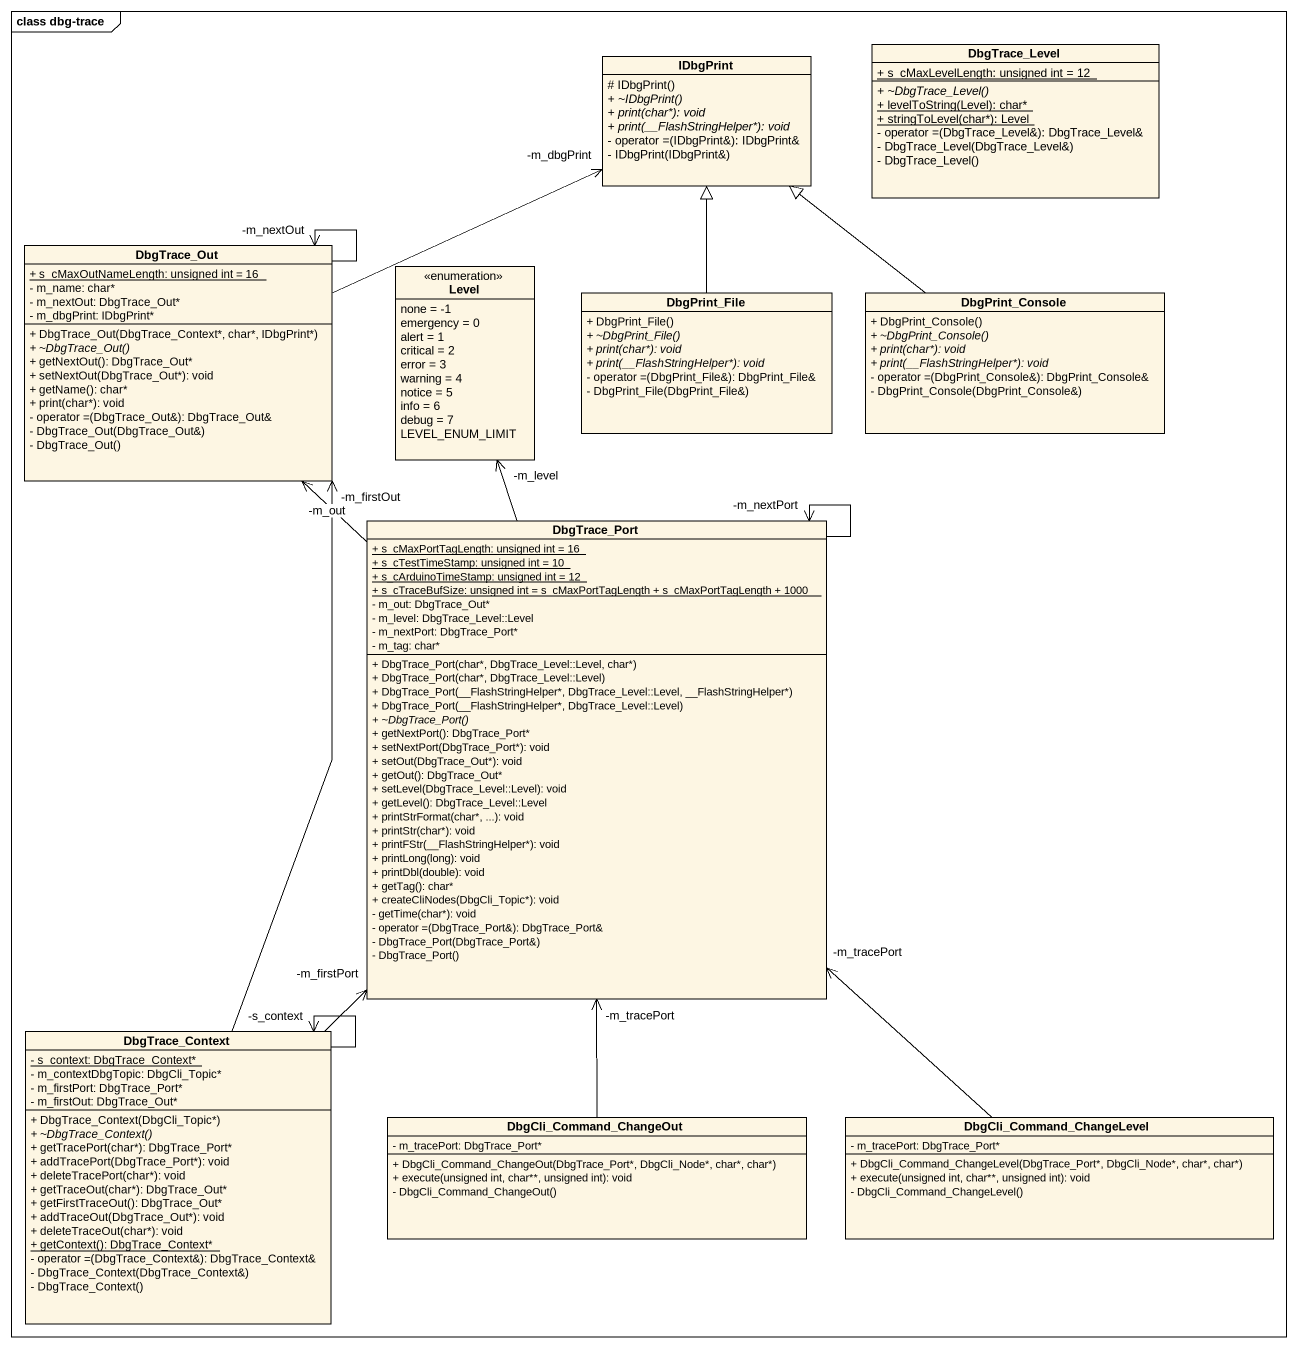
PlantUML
@startuml
mainframe class dbg-trace
hide circle
hide empty members
skinparam classAttributeIconSize 0
class IDbgPrint {
  # IDbgPrint()
  {abstract} + ~IDbgPrint()
  {abstract} + print(char*): void
  {abstract} + print(__FlashStringHelper*): void
  - operator =(IDbgPrint&): IDbgPrint&
  - IDbgPrint(IDbgPrint&)
}
class DbgTrace_Level {
  {static} + s_cMaxLevelLength: unsigned int = 12
  {abstract} + ~DbgTrace_Level()
  {static} + levelToString(Level): char*
  {static} + stringToLevel(char*): Level
  - operator =(DbgTrace_Level&): DbgTrace_Level&
  - DbgTrace_Level(DbgTrace_Level&)
  - DbgTrace_Level()
}
class DbgTrace_Out {
  {static} + s_cMaxOutNameLength: unsigned int = 16
  - m_name: char*
  - m_nextOut: DbgTrace_Out*
  - m_dbgPrint: IDbgPrint*
  + DbgTrace_Out(DbgTrace_Context*, char*, IDbgPrint*)
  {abstract} + ~DbgTrace_Out()
  + getNextOut(): DbgTrace_Out*
  + setNextOut(DbgTrace_Out*): void
  + getName(): char*
  + print(char*): void
  - operator =(DbgTrace_Out&): DbgTrace_Out&
  - DbgTrace_Out(DbgTrace_Out&)
  - DbgTrace_Out()
}
enum Level {
  none = -1
  emergency = 0
  alert = 1
  critical = 2
  error = 3
  warning = 4
  notice = 5
  info = 6
  debug = 7
  LEVEL_ENUM_LIMIT
}
class DbgPrint_File {
  + DbgPrint_File()
  {abstract} + ~DbgPrint_File()
  {abstract} + print(char*): void
  {abstract} + print(__FlashStringHelper*): void
  - operator =(DbgPrint_File&): DbgPrint_File&
  - DbgPrint_File(DbgPrint_File&)
}
class DbgPrint_Console {
  + DbgPrint_Console()
  {abstract} + ~DbgPrint_Console()
  {abstract} + print(char*): void
  {abstract} + print(__FlashStringHelper*): void
  - operator =(DbgPrint_Console&): DbgPrint_Console&
  - DbgPrint_Console(DbgPrint_Console&)
}
class DbgTrace_Port {
  {static} + s_cMaxPortTagLength: unsigned int = 16
  {static} + s_cTestTimeStamp: unsigned int = 10
  {static} + s_cArduinoTimeStamp: unsigned int = 12
  {static} + s_cTraceBufSize: unsigned int = s_cMaxPortTagLength + s_cMaxPortTagLength + 1000
  - m_out: DbgTrace_Out*
  - m_level: DbgTrace_Level::Level
  - m_nextPort: DbgTrace_Port*
  - m_tag: char*
  + DbgTrace_Port(char*, DbgTrace_Level::Level, char*)
  + DbgTrace_Port(char*, DbgTrace_Level::Level)
  + DbgTrace_Port(~__FlashStringHelper*, DbgTrace_Level::Level, ~__FlashStringHelper*)
  + DbgTrace_Port(__FlashStringHelper*, DbgTrace_Level::Level)
  {abstract} + ~DbgTrace_Port()
  + getNextPort(): DbgTrace_Port*
  + setNextPort(DbgTrace_Port*): void
  + setOut(DbgTrace_Out*): void
  + getOut(): DbgTrace_Out*
  + setLevel(DbgTrace_Level::Level): void
  + getLevel(): DbgTrace_Level::Level
  + printStrFormat(char*, ...): void
  + printStr(char*): void
  + printFStr(__FlashStringHelper*): void
  + printLong(long): void
  + printDbl(double): void
  + getTag(): char*
  + createCliNodes(DbgCli_Topic*): void
  - getTime(char*): void
  - operator =(DbgTrace_Port&): DbgTrace_Port&
  - DbgTrace_Port(DbgTrace_Port&)
  - DbgTrace_Port()
}
class DbgTrace_Context {
  {static} - s_context: DbgTrace_Context*
  - m_contextDbgTopic: DbgCli_Topic*
  - m_firstPort: DbgTrace_Port*
  - m_firstOut: DbgTrace_Out*
  + DbgTrace_Context(DbgCli_Topic*)
  {abstract} + ~DbgTrace_Context()
  + getTracePort(char*): DbgTrace_Port*
  + addTracePort(DbgTrace_Port*): void
  + deleteTracePort(char*): void
  + getTraceOut(char*): DbgTrace_Out*
  + getFirstTraceOut(): DbgTrace_Out*
  + addTraceOut(DbgTrace_Out*): void
  + deleteTraceOut(char*): void
  {static} + getContext(): DbgTrace_Context*
  - operator =(DbgTrace_Context&): DbgTrace_Context&
  - DbgTrace_Context(DbgTrace_Context&)
  - DbgTrace_Context()
}
class DbgCli_Command_ChangeOut {
  - m_tracePort: DbgTrace_Port*
  + DbgCli_Command_ChangeOut(DbgTrace_Port*, DbgCli_Node*, char*, char*)
  + execute(unsigned int, char**, unsigned int): void
  - DbgCli_Command_ChangeOut()
}
class DbgCli_Command_ChangeLevel {
  - m_tracePort: DbgTrace_Port*
  + DbgCli_Command_ChangeLevel(DbgTrace_Port*, DbgCli_Node*, char*, char*)
  + execute(unsigned int, char**, unsigned int): void
  - DbgCli_Command_ChangeLevel()
}
DbgTrace_Out -right-> "-m_dbgPrint" IDbgPrint
DbgTrace_Out --> "-m_nextOut" DbgTrace_Out
DbgPrint_File -up-|> IDbgPrint
DbgPrint_Console -up-|> IDbgPrint
DbgTrace_Port -up-> "-m_out" DbgTrace_Out
DbgTrace_Port -up-> "-m_level" Level
DbgTrace_Port --> "-m_nextPort" DbgTrace_Port
DbgTrace_Context -up-> "-m_firstOut" DbgTrace_Out
DbgTrace_Context -up-> "-m_firstPort" DbgTrace_Port
DbgTrace_Context --> "-s_context" DbgTrace_Context
DbgCli_Command_ChangeOut -up-> "-m_tracePort" DbgTrace_Port
DbgCli_Command_ChangeLevel -up-> "-m_tracePort" DbgTrace_Port
@enduml
